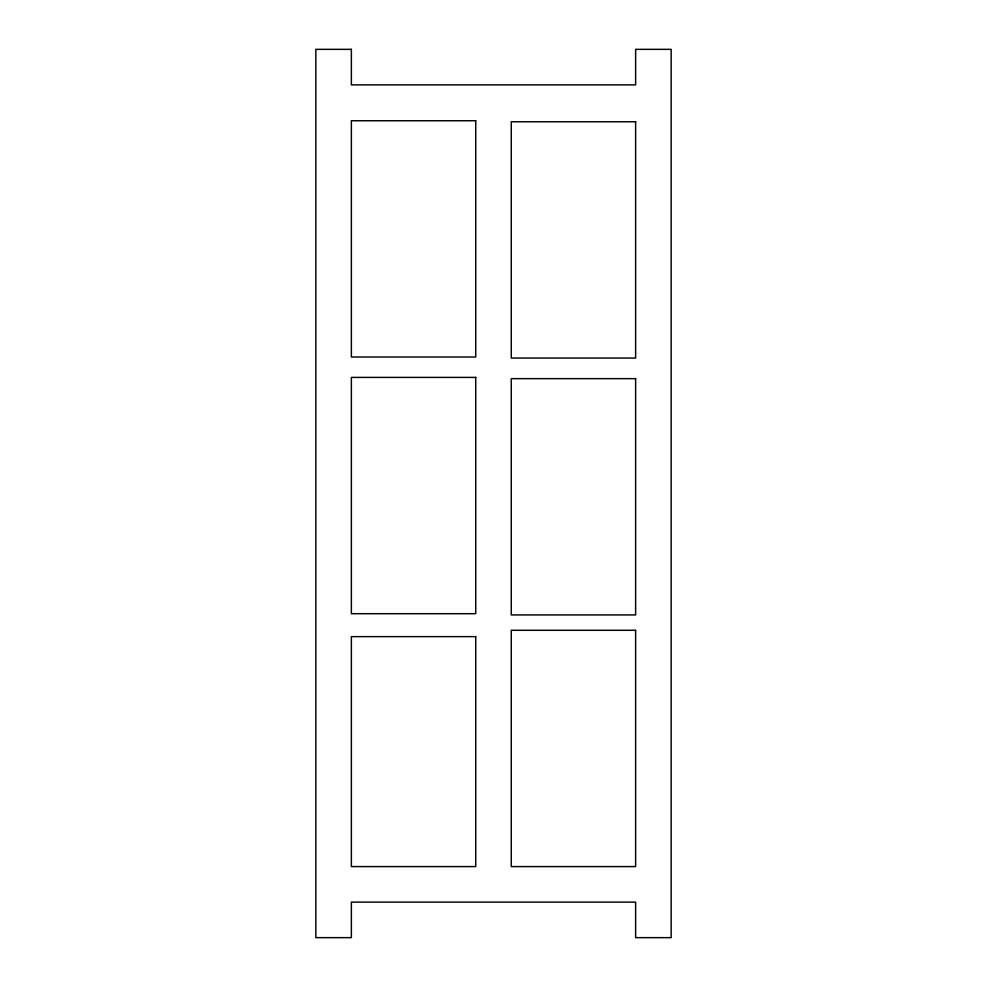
<?xml version="1.0" encoding="UTF-8"?>
<svg xmlns="http://www.w3.org/2000/svg" width="987" height="987" viewBox="0 0 987 987"><rect width="100%" height="100%" fill="white"/><g stroke="black" fill="none" stroke-linecap="round" stroke-linejoin="round"><path stroke-width="1.48" d="M351.372 49.35L315.84 49.35L315.84 937.65L351.372 937.65L351.372 902.118L635.628 902.118L635.628 937.65L671.16 937.65L671.16 49.35L635.628 49.35L635.628 84.882L351.372 84.882L351.372 49.35M475.734 120.735L351.372 120.735L351.372 357.023L475.734 357.023L475.734 120.735M635.628 121.759L511.266 121.759L511.266 358.047L635.628 358.047L635.628 121.759M475.734 377.404L351.372 377.404L351.372 613.692L475.734 613.692L475.734 377.404M635.628 378.65L511.266 378.65L511.266 614.938L635.628 614.938L635.628 378.65M635.628 630.298L511.266 630.298L511.266 866.586L635.628 866.586L635.628 630.298M475.734 636.64L351.372 636.64L351.372 866.586L475.734 866.586L475.734 636.64"/></g></svg>
